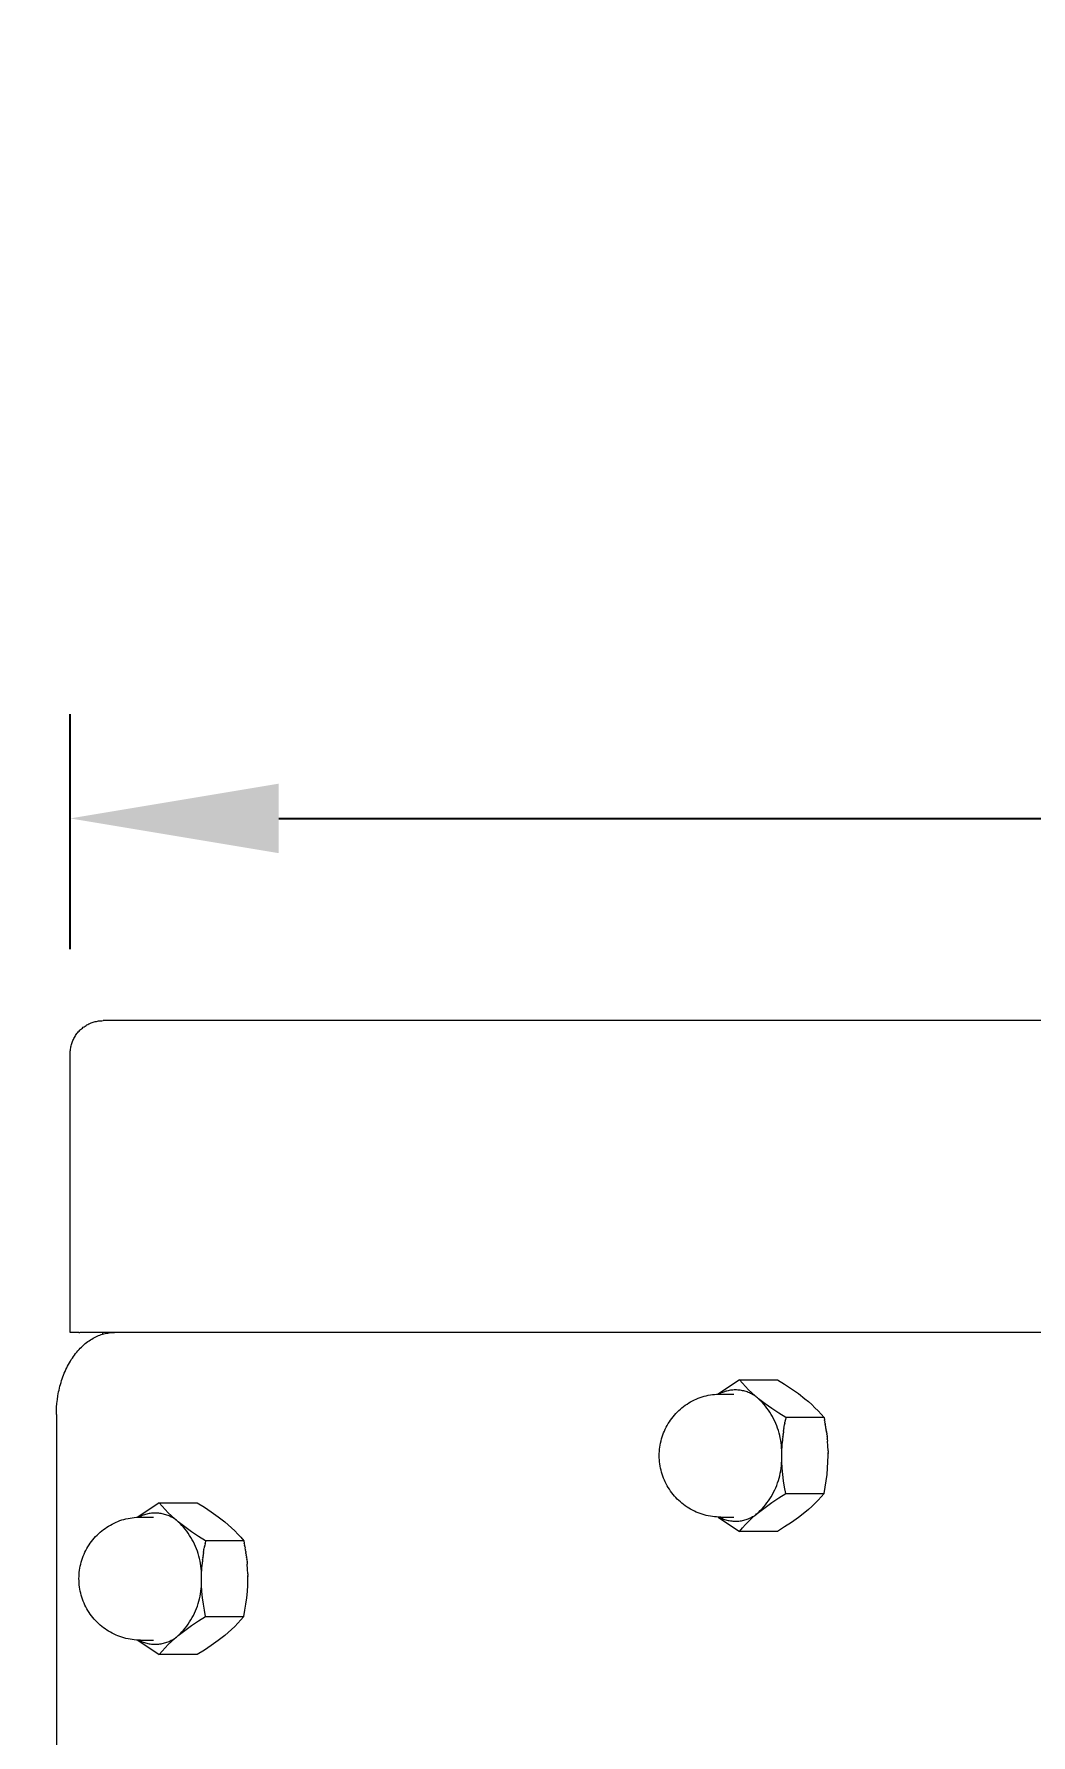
# Model space of a CAD drawing. Header units: inches. Extents: x -14 to 184, y -4 to 134.
# Drawn here: x -4.31 to 0.47, y 125.64 to 133.81 of the extents above; entities that cross this region are included whole.
import ezdxf

# ---------------------------------------------------------------- set-up
doc = ezdxf.new("R2010")
doc.units = ezdxf.units.IN
doc.layers.add('ZANO_R', color=7, linetype='Continuous', lineweight=0)
doc.layers.add('ZANO_W', color=1, linetype='Continuous', lineweight=0)
doc.styles.get("Standard").update_dxf_attribs({"font": 'arial.ttf'})
doc.dimstyles.new('amerykanie', dxfattribs={"dimtxt": 50, "dimasz": 50, "dimexe": 0.5, "dimexo": 0.5, "dimgap": 1, "dimtad": 1, "dimdec": 0, "dimzin": 0, "dimlunit": 5, "dimtxsty": 'Standard', "dimcen": 0.09, "dimclrd": 1, "dimclre": 1, "dimclrt": 1, "dimazin": 0, "dimtfac": 1, "dimtdec": 0, "dimtmove": 0, "dimatfit": 3, "dimfxl": 1, "dimtzin": 0, "dimarcsym": 1})

# ---------------------------------------------------------------- blocks, each defined once
blk = doc.blocks.new('*D380')
at = {"layer": 'ZANO_W', "color": 1, "lineweight": -2}
for p, q in [((-4.4798, 129.0714), (-10.6311, 129.0714)), ((-10.1311, 128.0714), (-10.1311, 112.3549)), ((-5.8212, 111.3549), (-10.6311, 111.3549))]:
    blk.add_line(p, q, dxfattribs=at)
at = {"layer": 'ZANO_W', "color": 1}
for points in [[(-9.9644, 128.0714), (-10.2977, 128.0714), (-10.1311, 129.0714)], [(-10.2977, 112.3549), (-9.9644, 112.3549), (-10.1311, 111.3549)]]:
    blk.add_solid(points, dxfattribs=at)
at = {"layer": 'ZANO_W', "color": 1, "insert": (-11.4713, 120.2131), "char_height": 1.625, "attachment_point": 5, "rotation": 90}
blk.add_mtext('17 11/16', dxfattribs=at)
blk = doc.blocks.new('*D381')
at = {"layer": 'ZANO_W', "color": 1, "lineweight": -2}
for p, q in [((-4.1373, 129.4139), (-4.1373, 130.5417)), ((72.4524, 129.4354), (72.4524, 130.5417)), ((-3.1373, 130.0417), (71.4524, 130.0417))]:
    blk.add_line(p, q, dxfattribs=at)
at = {"layer": 'ZANO_W', "color": 1}
for points in [[(-3.1373, 130.2084), (-3.1373, 129.8751), (-4.1373, 130.0417)], [(71.4524, 129.8751), (71.4524, 130.2084), (72.4524, 130.0417)]]:
    blk.add_solid(points, dxfattribs=at)
at = {"layer": 'ZANO_W', "color": 1, "insert": (34.1576, 131.3819), "char_height": 1.625, "attachment_point": 5}
blk.add_mtext('76 9/16', dxfattribs=at)

msp = doc.modelspace()

# ---------------------------------------------------------------- linework, layer by layer
at = {"layer": 'ZANO_R'}
for p, q in [((-4.09494, 129.02142), (-4.0912, 129.02528)), ((-4.0912, 129.02528), (-4.08733, 129.02902)), ((-4.08733, 129.02902), (-4.08334, 129.03262)), ((-4.08334, 129.03262), (-4.07923, 129.03609)), ((-4.07923, 129.03609), (-4.075, 129.03941)), ((-4.075, 129.03941), (-4.07066, 129.04258)), ((-4.07066, 129.04258), (-4.06621, 129.04561)), ((-4.06621, 129.04561), (-4.06167, 129.04848)), ((-4.06167, 129.04848), (-4.05703, 129.0512)), ((-4.05703, 129.0512), (-4.05229, 129.05375)), ((-4.05229, 129.05375), (-4.04748, 129.05614)), ((-4.04748, 129.05614), (-4.04258, 129.05837)), ((-4.04258, 129.05837), (-4.03762, 129.06043)), ((-4.03762, 129.06043), (-4.03258, 129.06232)), ((-4.03258, 129.06232), (-4.02748, 129.06403)), ((-4.02748, 129.06403), (-4.02233, 129.06557)), ((-4.02233, 129.06557), (-4.01713, 129.06693)), ((-4.01713, 129.06693), (-4.01188, 129.06811)), ((-4.01188, 129.06811), (-4.0066, 129.06912)), ((-4.0066, 129.06912), (-4.00129, 129.06994)), ((-4.00129, 129.06994), (-3.99595, 129.07058)), ((-3.99595, 129.07058), (-3.99059, 129.07104)), ((-3.99059, 129.07104), (-3.98522, 129.07132)), ((-3.98522, 129.07132), (-3.97984, 129.07141)), ((8.39028, 129.07141), (-3.97984, 129.07141)), ((-4.13503, 128.94069), (-4.13403, 128.94597)), ((-4.13403, 128.94597), (-4.13285, 128.95121)), ((-4.13285, 128.95121), (-4.13148, 128.95642)), ((-4.13148, 128.95642), (-4.12994, 128.96157)), ((-4.12994, 128.96157), (-4.12823, 128.96666)), ((-4.12823, 128.96666), (-4.12634, 128.9717)), ((-4.12634, 128.9717), (-4.12429, 128.97667)), ((-4.12429, 128.97667), (-4.12206, 128.98156)), ((-4.12206, 128.98156), (-4.11967, 128.98638)), ((-4.11967, 128.98638), (-4.11711, 128.99111)), ((-4.11711, 128.99111), (-4.1144, 128.99575)), ((-4.1144, 128.99575), (-4.11153, 129.0003)), ((-4.11153, 129.0003), (-4.1085, 129.00474)), ((-4.1085, 129.00474), (-4.10532, 129.00908)), ((-4.10532, 129.00908), (-4.102, 129.01331)), ((-4.102, 129.01331), (-4.09854, 129.01742)), ((-4.09854, 129.01742), (-4.09494, 129.02142)), ((-4.13732, 128.91393), (-4.13723, 128.9193)), ((-4.13732, 127.57534), (-4.13732, 128.91393)), ((-4.13723, 128.9193), (-4.13696, 128.92467)), ((-4.13696, 128.92467), (-4.1365, 128.93003)), ((-4.1365, 128.93003), (-4.13586, 128.93537)), ((-4.13586, 128.93537), (-4.13503, 128.94069)), ((-4.09548, 127.57534), (-4.13731, 127.57534)), ((-4.09548, 127.57534), (-4.09071, 127.57534)), ((-3.92527, 127.57534), (-4.09071, 127.57534)), ((-4.01484, 127.55441), (-4.00836, 127.5574)), ((-4.00836, 127.5574), (-4.00187, 127.56015)), ((-4.00187, 127.56015), (-3.99538, 127.56266)), ((-3.99538, 127.56266), (-3.98888, 127.56493)), ((-3.98888, 127.56493), (-3.9824, 127.56697)), ((-3.9824, 127.56697), (-3.97593, 127.56877)), ((-3.98095, 127.56739), (-3.98095, 127.57534)), ((-3.97593, 127.56877), (-3.96947, 127.57035)), ((-3.96947, 127.57035), (-3.96305, 127.5717)), ((-3.96305, 127.5717), (-3.95665, 127.57284)), ((-3.95665, 127.57284), (-3.95028, 127.57375)), ((-3.95028, 127.57375), (-3.94396, 127.57446)), ((-3.94396, 127.57446), (-3.93768, 127.57495)), ((-3.93768, 127.57495), (-3.93145, 127.57525)), ((-3.93145, 127.57525), (-3.92527, 127.57534)), ((8.04544, 127.57534), (-3.92527, 127.57534)), ((-4.11696, 127.46715), (-4.11167, 127.47406)), ((-4.11167, 127.47406), (-4.10626, 127.48078)), ((-4.10626, 127.48078), (-4.10074, 127.4873)), ((-4.10074, 127.4873), (-4.0951, 127.49359)), ((-4.0951, 127.49359), (-4.08937, 127.49968)), ((-4.08937, 127.49968), (-4.08353, 127.50554)), ((-4.08353, 127.50554), (-4.07761, 127.51117)), ((-4.07761, 127.51117), (-4.0716, 127.51657)), ((-4.0716, 127.51657), (-4.06551, 127.52174)), ((-4.06551, 127.52174), (-4.05935, 127.52667)), ((-4.05935, 127.52667), (-4.05313, 127.53136)), ((-4.05313, 127.53136), (-4.04685, 127.53581)), ((-4.04685, 127.53581), (-4.04052, 127.54002)), ((-4.04052, 127.54002), (-4.03415, 127.54398)), ((-4.03415, 127.54398), (-4.02774, 127.5477)), ((-4.02774, 127.5477), (-4.0213, 127.55118)), ((-4.0213, 127.55118), (-4.01484, 127.55441)), ((-4.1621, 127.38858), (-4.15828, 127.39708)), ((-4.15828, 127.39708), (-4.1543, 127.40546)), ((-4.1543, 127.40546), (-4.15015, 127.41371)), ((-4.15015, 127.41371), (-4.14585, 127.42183)), ((-4.14585, 127.42183), (-4.1414, 127.42979)), ((-4.1414, 127.42979), (-4.13679, 127.43761)), ((-4.13679, 127.43761), (-4.13204, 127.44526)), ((-4.13204, 127.44526), (-4.12715, 127.45273)), ((-4.12715, 127.45273), (-4.12212, 127.46003)), ((-4.12212, 127.46003), (-4.11696, 127.46715)), ((-4.18885, 127.30832), (-4.18657, 127.31746)), ((-4.18657, 127.31746), (-4.18411, 127.32656)), ((-4.18411, 127.32656), (-4.18148, 127.33563)), ((-4.18148, 127.33563), (-4.17868, 127.34464)), ((-4.17868, 127.34464), (-4.1757, 127.35359)), ((-4.1757, 127.35359), (-4.17256, 127.36247)), ((-4.17256, 127.36247), (-4.16924, 127.37127)), ((-4.16924, 127.37127), (-4.16575, 127.37997)), ((-4.16575, 127.37997), (-4.1621, 127.38858)), ((-0.92662, 127.34848), (-1.02938, 127.27977)), ((-0.91271, 127.33205), (-0.92662, 127.34848)), ((-0.92662, 127.34848), (-0.74369, 127.34848)), ((-0.89824, 127.3161), (-0.91271, 127.33205)), ((-0.88323, 127.30066), (-0.89824, 127.3161)), ((-0.74369, 127.34848), (-0.70976, 127.32741)), ((-0.70976, 127.32741), (-0.67655, 127.30522)), ((-4.20253, 127.21702), (-4.20108, 127.23507)), ((-4.20108, 127.23507), (-4.19901, 127.25328)), ((-4.19901, 127.25328), (-4.19629, 127.27161)), ((-4.19629, 127.27161), (-4.19469, 127.28079)), ((-4.19469, 127.28079), (-4.19291, 127.28997)), ((-4.19291, 127.28997), (-4.19097, 127.29915)), ((-4.19097, 127.29915), (-4.18885, 127.30832)), ((-1.18639, 127.22602), (-1.17805, 127.2317)), ((-1.17805, 127.2317), (-1.16953, 127.23708)), ((-1.16953, 127.23708), (-1.16083, 127.24217)), ((-1.16083, 127.24217), (-1.15195, 127.24696)), ((-1.15195, 127.24696), (-1.14292, 127.25145)), ((-1.14292, 127.25145), (-1.13375, 127.25562)), ((-1.13375, 127.25562), (-1.12443, 127.25948)), ((-1.12443, 127.25948), (-1.11499, 127.26302)), ((-1.11499, 127.26302), (-1.10543, 127.26623)), ((-1.10543, 127.26623), (-1.09577, 127.26912)), ((-1.09577, 127.26912), (-1.08602, 127.27167)), ((-1.08602, 127.27167), (-1.07618, 127.27389)), ((-1.07618, 127.27389), (-1.06628, 127.27578)), ((-1.06628, 127.27578), (-1.05632, 127.27732)), ((-1.05632, 127.27732), (-1.04631, 127.27852)), ((-1.04631, 127.27852), (-1.03626, 127.27938)), ((-1.03626, 127.27938), (-1.02619, 127.2799)), ((-1.02619, 127.2799), (-1.01611, 127.28007)), ((-1.01907, 127.2826), (-1.02422, 127.27996)), ((-1.01383, 127.28506), (-1.01907, 127.2826)), ((-1.01611, 127.28007), (-0.95347, 127.28007)), ((-1.0085, 127.28733), (-1.01383, 127.28506)), ((-1.0031, 127.28942), (-1.0085, 127.28733)), ((-0.99763, 127.29132), (-1.0031, 127.28942)), ((-0.9921, 127.29303), (-0.99763, 127.29132)), ((-0.98651, 127.29454), (-0.9921, 127.29303)), ((-0.98087, 127.29586), (-0.98651, 127.29454)), ((-0.97519, 127.29698), (-0.98087, 127.29586)), ((-0.96948, 127.29791), (-0.97519, 127.29698)), ((-0.96373, 127.29863), (-0.96948, 127.29791)), ((-0.95796, 127.29916), (-0.96373, 127.29863)), ((-0.95218, 127.29948), (-0.95796, 127.29916)), ((-0.94639, 127.2996), (-0.95218, 127.29948)), ((-0.9406, 127.29952), (-0.94639, 127.2996)), ((-0.93482, 127.29924), (-0.9406, 127.29952)), ((-0.92905, 127.29876), (-0.93482, 127.29924)), ((-0.9233, 127.29808), (-0.92905, 127.29876)), ((-0.91758, 127.2972), (-0.9233, 127.29808)), ((-0.91189, 127.29612), (-0.91758, 127.2972)), ((-0.90624, 127.29485), (-0.91189, 127.29612)), ((-0.90064, 127.29337), (-0.90624, 127.29485)), ((-0.8951, 127.29171), (-0.90064, 127.29337)), ((-0.88961, 127.28985), (-0.8951, 127.29171)), ((-0.88419, 127.2878), (-0.88961, 127.28985)), ((-0.87885, 127.28557), (-0.88419, 127.2878)), ((-0.8677, 127.28575), (-0.88323, 127.30066)), ((-0.87359, 127.28315), (-0.87885, 127.28557)), ((-0.86842, 127.28055), (-0.87359, 127.28315)), ((-0.86334, 127.27777), (-0.86842, 127.28055)), ((-0.85167, 127.27137), (-0.8677, 127.28575)), ((-0.85836, 127.27482), (-0.86334, 127.27777)), ((-0.85348, 127.27169), (-0.85836, 127.27482)), ((-0.84872, 127.2684), (-0.85348, 127.27169)), ((-0.83516, 127.25756), (-0.85167, 127.27137)), ((-0.84407, 127.26494), (-0.84872, 127.2684)), ((-0.83955, 127.26133), (-0.84407, 127.26494)), ((-0.83516, 127.25756), (-0.83955, 127.26133)), ((-0.82645, 127.24908), (-0.83516, 127.25756)), ((-0.80351, 127.23319), (-0.83516, 127.25756)), ((-0.81804, 127.24031), (-0.82645, 127.24908)), ((-0.80993, 127.23125), (-0.81804, 127.24031)), ((-0.80214, 127.22193), (-0.80993, 127.23125)), ((-0.77106, 127.2099), (-0.80351, 127.23319)), ((-0.67655, 127.30522), (-0.6441, 127.28192)), ((-0.6441, 127.28192), (-0.61245, 127.25756)), ((-0.61245, 127.25756), (-0.59593, 127.24374)), ((-0.59593, 127.24374), (-0.5799, 127.22937)), ((-0.5799, 127.22937), (-0.56437, 127.21445)), ((-4.20366, 127.18164), (-4.20338, 127.1992)), ((-4.20366, 127.18164), (-4.20366, 111.66983)), ((-4.20338, 127.1992), (-4.20253, 127.21702)), ((-1.26301, 127.14674), (-1.25734, 127.15507)), ((-1.25734, 127.15507), (-1.25139, 127.16321)), ((-1.25139, 127.16321), (-1.24516, 127.17114)), ((-1.24516, 127.17114), (-1.23866, 127.17885)), ((-1.23866, 127.17885), (-1.23191, 127.18633)), ((-1.23191, 127.18633), (-1.2249, 127.19359)), ((-1.2249, 127.19359), (-1.21765, 127.20059)), ((-1.21765, 127.20059), (-1.21017, 127.20735)), ((-1.21017, 127.20735), (-1.20245, 127.21384)), ((-1.20245, 127.21384), (-1.19453, 127.22007)), ((-1.19453, 127.22007), (-1.18639, 127.22602)), ((-0.79468, 127.21234), (-0.80214, 127.22193)), ((-0.78754, 127.2025), (-0.79468, 127.21234)), ((-0.78075, 127.19243), (-0.78754, 127.2025)), ((-0.77431, 127.18212), (-0.78075, 127.19243)), ((-0.76822, 127.17161), (-0.77431, 127.18212)), ((-0.73785, 127.1877), (-0.77106, 127.2099)), ((-0.7625, 127.16089), (-0.76822, 127.17161)), ((-0.75714, 127.14998), (-0.7625, 127.16089)), ((-0.75217, 127.13889), (-0.75714, 127.14998)), ((-0.70391, 127.16664), (-0.73785, 127.1877)), ((-0.70661, 127.15303), (-0.70821, 127.14451)), ((-0.70661, 127.15303), (-0.70611, 127.15559)), ((-0.70391, 127.16664), (-0.70611, 127.15559)), ((-0.52098, 127.16664), (-0.70391, 127.16664)), ((-0.56437, 127.21445), (-0.54937, 127.19901)), ((-0.54937, 127.19901), (-0.5349, 127.18307)), ((-0.5349, 127.18307), (-0.52098, 127.16664)), ((-0.52098, 127.16664), (-0.51878, 127.15559)), ((-0.51828, 127.15303), (-0.51878, 127.15559)), ((-0.51828, 127.15303), (-0.51668, 127.14451)), ((-1.30043, 127.06446), (-1.29755, 127.07412)), ((-1.29755, 127.07412), (-1.29434, 127.08368)), ((-1.29434, 127.08368), (-1.2908, 127.09312)), ((-1.2908, 127.09312), (-1.28694, 127.10243)), ((-1.28694, 127.10243), (-1.28276, 127.11161)), ((-1.28276, 127.11161), (-1.27828, 127.12064)), ((-1.27828, 127.12064), (-1.27349, 127.12951)), ((-1.27349, 127.12951), (-1.2684, 127.13821)), ((-1.2684, 127.13821), (-1.26301, 127.14674)), ((-0.74757, 127.12764), (-0.75217, 127.13889)), ((-0.74337, 127.11624), (-0.74757, 127.12764)), ((-0.73956, 127.1047), (-0.74337, 127.11624)), ((-0.73614, 127.09303), (-0.73956, 127.1047)), ((-0.73313, 127.08126), (-0.73614, 127.09303)), ((-0.73052, 127.06939), (-0.73313, 127.08126)), ((-0.72832, 127.05744), (-0.73052, 127.06939)), ((-0.71856, 127.07559), (-0.71963, 127.06567)), ((-0.71857, 127.07559), (-0.7184, 127.07709)), ((-0.71727, 127.08645), (-0.71839, 127.07709)), ((-0.71727, 127.08645), (-0.71702, 127.08844)), ((-0.71596, 127.09646), (-0.71702, 127.08844)), ((-0.71596, 127.09646), (-0.7155, 127.09975)), ((-0.71464, 127.1058), (-0.7155, 127.09975)), ((-0.71464, 127.1058), (-0.71386, 127.11101)), ((-0.71331, 127.11459), (-0.71386, 127.11101)), ((-0.71331, 127.11459), (-0.7121, 127.12222)), ((-0.71198, 127.12293), (-0.7121, 127.12222)), ((-0.71198, 127.12293), (-0.71021, 127.13338)), ((-0.7093, 127.13854), (-0.71021, 127.13338)), ((-0.7093, 127.13854), (-0.70821, 127.14451)), ((-0.51559, 127.13854), (-0.51668, 127.14451)), ((-0.51559, 127.13854), (-0.51468, 127.13338)), ((-0.51291, 127.12293), (-0.51468, 127.13338)), ((-0.51291, 127.12293), (-0.5128, 127.12222)), ((-0.51158, 127.11459), (-0.5128, 127.12222)), ((-0.51158, 127.11459), (-0.51103, 127.11101)), ((-0.51025, 127.1058), (-0.51103, 127.11101)), ((-0.51025, 127.1058), (-0.50939, 127.09975)), ((-0.50893, 127.09646), (-0.50939, 127.09975)), ((-0.50893, 127.09646), (-0.50787, 127.08844)), ((-0.50762, 127.08645), (-0.50787, 127.08844)), ((-0.50762, 127.08645), (-0.5065, 127.07709)), ((-0.50633, 127.07559), (-0.5065, 127.07709)), ((-0.50632, 127.07559), (-0.50526, 127.06567)), ((-1.31138, 126.98479), (-1.31121, 126.99487)), ((-1.31121, 126.97471), (-1.31138, 126.98479)), ((-1.31121, 126.99487), (-1.3107, 127.00494)), ((-1.3107, 127.00494), (-1.30984, 127.01499)), ((-1.30984, 127.01499), (-1.30863, 127.025)), ((-1.30863, 127.025), (-1.30709, 127.03496)), ((-1.30709, 127.03496), (-1.30521, 127.04487)), ((-1.30521, 127.04487), (-1.30299, 127.0547)), ((-1.30299, 127.0547), (-1.30043, 127.06446)), ((-0.72653, 127.04542), (-0.72832, 127.05744)), ((-0.72516, 127.03335), (-0.72653, 127.04542)), ((-0.72419, 127.02123), (-0.72516, 127.03335)), ((-0.72365, 127.00909), (-0.72419, 127.02123)), ((-0.7238, 126.98479), (-0.72344, 127.00795)), ((-0.7238, 126.98479), (-0.72352, 126.99694)), ((-0.72352, 126.97264), (-0.7238, 126.98479)), ((-0.72307, 126.95426), (-0.7238, 126.98479)), ((-0.72352, 126.99694), (-0.72365, 127.00909)), ((-0.72344, 127.00795), (-0.72241, 127.03109)), ((-0.72241, 127.03109), (-0.72071, 127.05418)), ((-0.71984, 127.06355), (-0.72071, 127.05418)), ((-0.71984, 127.06355), (-0.71963, 127.06567)), ((-0.50505, 127.06355), (-0.50526, 127.06567)), ((-0.50505, 127.06355), (-0.50417, 127.05418)), ((-0.50249, 127.03107), (-0.50418, 127.05418)), ((-0.50144, 127.00792), (-0.50249, 127.03107)), ((-0.50182, 126.95426), (-0.50109, 126.98479)), ((-0.50143, 127.00792), (-0.50124, 126.99984)), ((-0.50118, 126.99635), (-0.50124, 126.99984)), ((-0.50118, 126.99635), (-0.50115, 126.99468)), ((-0.50109, 126.98479), (-0.50116, 126.99468)), ((-1.3107, 126.96464), (-1.31121, 126.97471)), ((-1.30984, 126.9546), (-1.3107, 126.96464)), ((-1.30863, 126.94459), (-1.30984, 126.9546)), ((-1.30709, 126.93462), (-1.30863, 126.94459)), ((-1.30521, 126.92472), (-1.30709, 126.93462)), ((-1.30299, 126.91488), (-1.30521, 126.92472)), ((-1.30043, 126.90513), (-1.30299, 126.91488)), ((-1.29755, 126.89547), (-1.30043, 126.90513)), ((-0.73052, 126.90019), (-0.72832, 126.91215)), ((-0.72832, 126.91215), (-0.72653, 126.92417)), ((-0.72653, 126.92417), (-0.72516, 126.93624)), ((-0.72516, 126.93624), (-0.72419, 126.94835)), ((-0.72419, 126.94835), (-0.72365, 126.96049)), ((-0.72365, 126.96049), (-0.72352, 126.97264)), ((-0.7213, 126.92378), (-0.72307, 126.95426)), ((-0.71849, 126.89337), (-0.7213, 126.92378)), ((-0.5064, 126.89337), (-0.50359, 126.92378)), ((-0.50359, 126.92378), (-0.50182, 126.95426)), ((-1.29434, 126.88591), (-1.29755, 126.89547)), ((-1.2908, 126.87647), (-1.29434, 126.88591)), ((-1.28694, 126.86716), (-1.2908, 126.87647)), ((-1.28276, 126.85798), (-1.28694, 126.86716)), ((-1.27828, 126.84895), (-1.28276, 126.85798)), ((-1.27349, 126.84008), (-1.27828, 126.84895)), ((-1.2684, 126.83137), (-1.27349, 126.84008)), ((-1.26301, 126.82285), (-1.2684, 126.83137)), ((-1.25734, 126.81451), (-1.26301, 126.82285)), ((-0.75714, 126.81961), (-0.75217, 126.8307)), ((-0.75217, 126.8307), (-0.74757, 126.84195)), ((-0.74757, 126.84195), (-0.74337, 126.85335)), ((-0.74337, 126.85335), (-0.73956, 126.86489)), ((-0.73956, 126.86489), (-0.73614, 126.87655)), ((-0.73614, 126.87655), (-0.73313, 126.88833)), ((-0.73313, 126.88833), (-0.73052, 126.90019)), ((-0.71466, 126.86307), (-0.71849, 126.89337)), ((-0.70979, 126.83292), (-0.71466, 126.86307)), ((-0.70391, 126.80295), (-0.70979, 126.83292)), ((-0.52098, 126.80295), (-0.5151, 126.83292)), ((-0.5151, 126.83292), (-0.51023, 126.86307)), ((-0.51023, 126.86307), (-0.5064, 126.89337)), ((-3.71051, 126.75793), (-3.81327, 126.68922)), ((-3.69659, 126.7415), (-3.71051, 126.75793)), ((-3.71051, 126.75793), (-3.52758, 126.75793)), ((-3.68212, 126.72555), (-3.69659, 126.7415)), ((-3.52758, 126.75793), (-3.49364, 126.73686)), ((-1.25139, 126.80638), (-1.25734, 126.81451)), ((-1.24516, 126.79845), (-1.25139, 126.80638)), ((-1.23866, 126.79074), (-1.24516, 126.79845)), ((-1.23191, 126.78325), (-1.23866, 126.79074)), ((-1.2249, 126.776), (-1.23191, 126.78325)), ((-1.21765, 126.769), (-1.2249, 126.776)), ((-1.21017, 126.76224), (-1.21765, 126.769)), ((-1.20245, 126.75574), (-1.21017, 126.76224)), ((-1.19453, 126.74952), (-1.20245, 126.75574)), ((-1.18639, 126.74356), (-1.19453, 126.74952)), ((-1.17805, 126.73789), (-1.18639, 126.74356)), ((-0.80993, 126.73833), (-0.80214, 126.74766)), ((-0.80351, 126.7364), (-0.77106, 126.75969)), ((-0.80214, 126.74766), (-0.79468, 126.75725)), ((-0.79468, 126.75725), (-0.78754, 126.76708)), ((-0.78754, 126.76708), (-0.78075, 126.77716)), ((-0.78075, 126.77716), (-0.77431, 126.78746)), ((-0.77431, 126.78746), (-0.76822, 126.79798)), ((-0.77106, 126.75969), (-0.73784, 126.78188)), ((-0.76822, 126.79798), (-0.7625, 126.8087)), ((-0.7625, 126.8087), (-0.75714, 126.81961)), ((-0.73784, 126.78188), (-0.70391, 126.80295)), ((-0.70391, 126.80295), (-0.52098, 126.80295)), ((-0.5799, 126.74022), (-0.59593, 126.72585)), ((-0.56437, 126.75514), (-0.5799, 126.74022)), ((-0.54937, 126.77057), (-0.56437, 126.75514)), ((-0.5349, 126.78652), (-0.54937, 126.77057)), ((-0.52098, 126.80295), (-0.5349, 126.78652)), ((-3.93584, 126.65641), (-3.92681, 126.6609)), ((-3.92681, 126.6609), (-3.91763, 126.66507)), ((-3.91763, 126.66507), (-3.90832, 126.66893)), ((-3.90832, 126.66893), (-3.89888, 126.67247)), ((-3.89888, 126.67247), (-3.88932, 126.67568)), ((-3.88932, 126.67568), (-3.87966, 126.67857)), ((-3.87966, 126.67857), (-3.86991, 126.68112)), ((-3.86991, 126.68112), (-3.86007, 126.68334)), ((-3.86007, 126.68334), (-3.85016, 126.68522)), ((-3.85016, 126.68522), (-3.8402, 126.68677)), ((-3.8402, 126.68677), (-3.83019, 126.68797)), ((-3.83019, 126.68797), (-3.82014, 126.68883)), ((-3.82014, 126.68883), (-3.81008, 126.68935)), ((-3.81008, 126.68935), (-3.79999, 126.68952)), ((-3.80296, 126.69205), (-3.80811, 126.68941)), ((-3.79771, 126.6945), (-3.80296, 126.69205)), ((-3.79999, 126.68952), (-3.73736, 126.68952)), ((-3.79239, 126.69678), (-3.79771, 126.6945)), ((-3.78699, 126.69887), (-3.79239, 126.69678)), ((-3.78152, 126.70077), (-3.78699, 126.69887)), ((-3.77599, 126.70247), (-3.78152, 126.70077)), ((-3.7704, 126.70399), (-3.77599, 126.70247)), ((-3.76476, 126.70531), (-3.7704, 126.70399)), ((-3.75908, 126.70643), (-3.76476, 126.70531)), ((-3.75336, 126.70736), (-3.75908, 126.70643)), ((-3.74762, 126.70808), (-3.75336, 126.70736)), ((-3.74185, 126.7086), (-3.74762, 126.70808)), ((-3.73607, 126.70893), (-3.74185, 126.7086)), ((-3.73028, 126.70905), (-3.73607, 126.70893)), ((-3.72449, 126.70897), (-3.73028, 126.70905)), ((-3.71871, 126.70869), (-3.72449, 126.70897)), ((-3.71294, 126.70821), (-3.71871, 126.70869)), ((-3.70719, 126.70753), (-3.71294, 126.70821)), ((-3.70146, 126.70665), (-3.70719, 126.70753)), ((-3.69577, 126.70557), (-3.70146, 126.70665)), ((-3.69013, 126.70429), (-3.69577, 126.70557)), ((-3.68453, 126.70282), (-3.69013, 126.70429)), ((-3.67898, 126.70116), (-3.68453, 126.70282)), ((-3.66711, 126.71011), (-3.68212, 126.72555)), ((-3.6735, 126.6993), (-3.67898, 126.70116)), ((-3.66808, 126.69725), (-3.6735, 126.6993)), ((-3.66274, 126.69502), (-3.66808, 126.69725)), ((-3.65159, 126.6952), (-3.66711, 126.71011)), ((-3.65748, 126.6926), (-3.66274, 126.69502)), ((-3.6523, 126.69), (-3.65748, 126.6926)), ((-3.64722, 126.68722), (-3.6523, 126.69)), ((-3.63556, 126.68082), (-3.65159, 126.6952)), ((-3.64224, 126.68427), (-3.64722, 126.68722)), ((-3.63737, 126.68114), (-3.64224, 126.68427)), ((-3.63261, 126.67785), (-3.63737, 126.68114)), ((-3.61904, 126.66701), (-3.63556, 126.68082)), ((-3.62796, 126.67439), (-3.63261, 126.67785)), ((-3.62344, 126.67078), (-3.62796, 126.67439)), ((-3.61904, 126.66701), (-3.62344, 126.67078)), ((-3.61034, 126.65853), (-3.61904, 126.66701)), ((-3.58739, 126.64264), (-3.61904, 126.66701)), ((-3.60192, 126.64976), (-3.61034, 126.65853)), ((-3.49364, 126.73686), (-3.46043, 126.71467)), ((-3.46043, 126.71467), (-3.42798, 126.69137)), ((-3.42798, 126.69137), (-3.39633, 126.66701)), ((-3.39633, 126.66701), (-3.37982, 126.65319)), ((-1.16953, 126.7325), (-1.17805, 126.73789)), ((-1.16083, 126.72741), (-1.16953, 126.7325)), ((-1.15195, 126.72262), (-1.16083, 126.72741)), ((-1.14292, 126.71814), (-1.15195, 126.72262)), ((-1.13375, 126.71396), (-1.14292, 126.71814)), ((-1.12443, 126.71011), (-1.13375, 126.71396)), ((-1.11499, 126.70657), (-1.12443, 126.71011)), ((-1.10543, 126.70335), (-1.11499, 126.70657)), ((-1.09577, 126.70047), (-1.10543, 126.70335)), ((-1.08602, 126.69791), (-1.09577, 126.70047)), ((-1.07618, 126.69569), (-1.08602, 126.69791)), ((-1.06628, 126.69381), (-1.07618, 126.69569)), ((-1.05632, 126.69227), (-1.06628, 126.69381)), ((-1.04631, 126.69107), (-1.05632, 126.69227)), ((-1.03626, 126.69021), (-1.04631, 126.69107)), ((-1.02619, 126.68969), (-1.03626, 126.69021)), ((-1.02939, 126.68982), (-0.92662, 126.62111)), ((-1.01611, 126.68952), (-1.02619, 126.68969)), ((-1.02422, 126.68963), (-1.01907, 126.68699)), ((-1.01907, 126.68699), (-1.01383, 126.68453)), ((-1.01611, 126.68952), (-0.95347, 126.68952)), ((-1.01383, 126.68453), (-1.0085, 126.68226)), ((-1.0085, 126.68226), (-1.0031, 126.68017)), ((-1.0031, 126.68017), (-0.99763, 126.67827)), ((-0.99763, 126.67827), (-0.9921, 126.67656)), ((-0.9921, 126.67656), (-0.98651, 126.67505)), ((-0.98651, 126.67505), (-0.98087, 126.67373)), ((-0.98087, 126.67373), (-0.97519, 126.67261)), ((-0.97519, 126.67261), (-0.96948, 126.67168)), ((-0.96948, 126.67168), (-0.96373, 126.67096)), ((-0.96373, 126.67096), (-0.95796, 126.67043)), ((-0.95796, 126.67043), (-0.95218, 126.67011)), ((-0.95218, 126.67011), (-0.94639, 126.66998)), ((-0.94639, 126.66998), (-0.9406, 126.67006)), ((-0.9406, 126.67006), (-0.93482, 126.67034)), ((-0.93482, 126.67034), (-0.92905, 126.67082)), ((-0.92905, 126.67082), (-0.9233, 126.67151)), ((-0.9233, 126.67151), (-0.91758, 126.67239)), ((-0.91758, 126.67239), (-0.91189, 126.67347)), ((-0.91189, 126.67347), (-0.90624, 126.67474)), ((-0.90624, 126.67474), (-0.90064, 126.67621)), ((-0.90064, 126.67621), (-0.8951, 126.67788)), ((-0.89824, 126.65348), (-0.88323, 126.66892)), ((-0.8951, 126.67788), (-0.88961, 126.67974)), ((-0.88961, 126.67974), (-0.88419, 126.68178)), ((-0.88419, 126.68178), (-0.87885, 126.68402)), ((-0.88323, 126.66892), (-0.8677, 126.68384)), ((-0.87885, 126.68402), (-0.87359, 126.68644)), ((-0.87359, 126.68644), (-0.86842, 126.68904)), ((-0.86842, 126.68904), (-0.86334, 126.69182)), ((-0.8677, 126.68384), (-0.85167, 126.69821)), ((-0.86334, 126.69182), (-0.85836, 126.69477)), ((-0.85836, 126.69477), (-0.85348, 126.69789)), ((-0.85348, 126.69789), (-0.84872, 126.70119)), ((-0.85167, 126.69821), (-0.83516, 126.71203)), ((-0.84872, 126.70119), (-0.84407, 126.70464)), ((-0.84407, 126.70464), (-0.83955, 126.70826)), ((-0.83955, 126.70826), (-0.83516, 126.71203)), ((-0.83516, 126.71203), (-0.80351, 126.7364)), ((-0.83516, 126.71203), (-0.82645, 126.72051)), ((-0.82645, 126.72051), (-0.81804, 126.72928)), ((-0.81804, 126.72928), (-0.80993, 126.73833)), ((-0.67655, 126.66437), (-0.70976, 126.64218)), ((-0.6441, 126.68766), (-0.67655, 126.66437)), ((-0.61245, 126.71203), (-0.6441, 126.68766)), ((-0.59593, 126.72585), (-0.61245, 126.71203)), ((-4.03527, 126.57266), (-4.02904, 126.58059)), ((-4.02904, 126.58059), (-4.02255, 126.5883)), ((-4.02255, 126.5883), (-4.01579, 126.59578)), ((-4.01579, 126.59578), (-4.00879, 126.60303)), ((-4.00879, 126.60303), (-4.00154, 126.61004)), ((-4.00154, 126.61004), (-3.99405, 126.6168)), ((-3.99405, 126.6168), (-3.98634, 126.62329)), ((-3.98634, 126.62329), (-3.97841, 126.62952)), ((-3.97841, 126.62952), (-3.97027, 126.63547)), ((-3.97027, 126.63547), (-3.96194, 126.64115)), ((-3.96194, 126.64115), (-3.95342, 126.64653)), ((-3.95342, 126.64653), (-3.94471, 126.65162)), ((-3.94471, 126.65162), (-3.93584, 126.65641)), ((-3.59382, 126.6407), (-3.60192, 126.64976)), ((-3.58603, 126.63138), (-3.59382, 126.6407)), ((-3.55494, 126.61935), (-3.58739, 126.64264)), ((-3.57856, 126.62179), (-3.58603, 126.63138)), ((-3.57143, 126.61195), (-3.57856, 126.62179)), ((-3.56464, 126.60187), (-3.57143, 126.61195)), ((-3.55819, 126.59157), (-3.56464, 126.60187)), ((-3.5521, 126.58105), (-3.55819, 126.59157)), ((-3.52173, 126.59715), (-3.55494, 126.61935)), ((-3.54638, 126.57033), (-3.5521, 126.58105)), ((-3.48779, 126.57608), (-3.52173, 126.59715)), ((-3.37982, 126.65319), (-3.36379, 126.63882)), ((-3.36379, 126.63882), (-3.34826, 126.6239)), ((-3.34826, 126.6239), (-3.33325, 126.60846)), ((-3.33325, 126.60846), (-3.31878, 126.59252)), ((-3.31878, 126.59252), (-3.30487, 126.57608)), ((-0.92662, 126.62111), (-0.91271, 126.63754)), ((-0.74369, 126.62111), (-0.92662, 126.62111)), ((-0.91271, 126.63754), (-0.89824, 126.65348)), ((-0.70976, 126.64218), (-0.74369, 126.62111)), ((-4.07822, 126.49312), (-4.07468, 126.50257)), ((-4.07468, 126.50257), (-4.07082, 126.51188)), ((-4.07082, 126.51188), (-4.06665, 126.52106)), ((-4.06665, 126.52106), (-4.06217, 126.53009)), ((-4.06217, 126.53009), (-4.05737, 126.53896)), ((-4.05737, 126.53896), (-4.05228, 126.54766)), ((-4.05228, 126.54766), (-4.0469, 126.55619)), ((-4.0469, 126.55619), (-4.04123, 126.56452)), ((-4.04123, 126.56452), (-4.03527, 126.57266)), ((-3.54103, 126.55942), (-3.54638, 126.57033)), ((-3.53605, 126.54834), (-3.54103, 126.55942)), ((-3.53146, 126.53709), (-3.53605, 126.54834)), ((-3.52725, 126.52568), (-3.53146, 126.53709)), ((-3.52344, 126.51415), (-3.52725, 126.52568)), ((-3.52003, 126.50248), (-3.52344, 126.51415)), ((-3.51702, 126.49071), (-3.52003, 126.50248)), ((-3.50115, 126.4959), (-3.50228, 126.48653)), ((-3.50115, 126.4959), (-3.5009, 126.49789)), ((-3.49984, 126.50591), (-3.5009, 126.49789)), ((-3.49984, 126.50591), (-3.49939, 126.5092)), ((-3.49852, 126.51524), (-3.49939, 126.5092)), ((-3.49852, 126.51524), (-3.49775, 126.52046)), ((-3.4972, 126.52404), (-3.49775, 126.52046)), ((-3.4972, 126.52404), (-3.49598, 126.53167)), ((-3.49586, 126.53238), (-3.49598, 126.53167)), ((-3.49586, 126.53238), (-3.4941, 126.54283)), ((-3.49319, 126.54799), (-3.4941, 126.54283)), ((-3.49319, 126.54799), (-3.4921, 126.55396)), ((-3.49049, 126.56247), (-3.4921, 126.55396)), ((-3.49049, 126.56247), (-3.49, 126.56504)), ((-3.48779, 126.57608), (-3.49, 126.56504)), ((-3.30487, 126.57608), (-3.48779, 126.57608)), ((-3.30487, 126.57608), (-3.30266, 126.56504)), ((-3.30217, 126.56247), (-3.30266, 126.56504)), ((-3.30217, 126.56247), (-3.30056, 126.55396)), ((-3.29948, 126.54799), (-3.30056, 126.55396)), ((-3.29948, 126.54799), (-3.29857, 126.54283)), ((-3.2968, 126.53238), (-3.29857, 126.54283)), ((-3.2968, 126.53238), (-3.29668, 126.53167)), ((-3.29546, 126.52404), (-3.29668, 126.53167)), ((-3.29547, 126.52404), (-3.29492, 126.52046)), ((-3.29414, 126.51525), (-3.29491, 126.52046)), ((-3.29414, 126.51525), (-3.29327, 126.5092)), ((-3.29282, 126.50591), (-3.29327, 126.5092)), ((-3.29282, 126.50591), (-3.29176, 126.49789)), ((-3.29151, 126.4959), (-3.29176, 126.49789)), ((-3.29151, 126.4959), (-3.29038, 126.48653)), ((-4.0951, 126.40432), (-4.09458, 126.41439)), ((-4.09458, 126.41439), (-4.09372, 126.42444)), ((-4.09372, 126.42444), (-4.09252, 126.43445)), ((-4.09252, 126.43445), (-4.09098, 126.44441)), ((-4.09098, 126.44441), (-4.08909, 126.45432)), ((-4.08909, 126.45432), (-4.08687, 126.46415)), ((-4.08687, 126.46415), (-4.08432, 126.47391)), ((-4.08432, 126.47391), (-4.08144, 126.48357)), ((-4.08144, 126.48357), (-4.07822, 126.49312)), ((-3.51441, 126.47884), (-3.51702, 126.49071)), ((-3.51221, 126.46689), (-3.51441, 126.47884)), ((-3.51042, 126.45487), (-3.51221, 126.46689)), ((-3.50904, 126.4428), (-3.51042, 126.45487)), ((-3.50808, 126.43068), (-3.50904, 126.4428)), ((-3.50753, 126.41854), (-3.50808, 126.43068)), ((-3.50769, 126.39424), (-3.50733, 126.4174)), ((-3.5074, 126.40639), (-3.50753, 126.41854)), ((-3.50733, 126.4174), (-3.5063, 126.44054)), ((-3.5063, 126.44054), (-3.5046, 126.46363)), ((-3.50372, 126.47299), (-3.50459, 126.46363)), ((-3.50373, 126.47299), (-3.50351, 126.47511)), ((-3.50245, 126.48504), (-3.50351, 126.47511)), ((-3.50245, 126.48504), (-3.50228, 126.48653)), ((-3.29021, 126.48504), (-3.29038, 126.48653)), ((-3.29021, 126.48504), (-3.28915, 126.47512)), ((-3.28894, 126.47299), (-3.28915, 126.47511)), ((-3.28893, 126.473), (-3.28806, 126.46363)), ((-3.28637, 126.44052), (-3.28807, 126.46363)), ((-3.28533, 126.41737), (-3.28637, 126.44052)), ((-3.28532, 126.41737), (-3.28512, 126.40929)), ((-4.09527, 126.39424), (-4.0951, 126.40432)), ((-4.0951, 126.38416), (-4.09527, 126.39424)), ((-4.09458, 126.37409), (-4.0951, 126.38416)), ((-4.09372, 126.36405), (-4.09458, 126.37409)), ((-4.09252, 126.35404), (-4.09372, 126.36405)), ((-4.09098, 126.34407), (-4.09252, 126.35404)), ((-4.08909, 126.33417), (-4.09098, 126.34407)), ((-4.08687, 126.32433), (-4.08909, 126.33417)), ((-3.51221, 126.32159), (-3.51042, 126.33361)), ((-3.51042, 126.33361), (-3.50904, 126.34569)), ((-3.50904, 126.34569), (-3.50808, 126.3578)), ((-3.50808, 126.3578), (-3.50753, 126.36994)), ((-3.50769, 126.39424), (-3.5074, 126.40639)), ((-3.5074, 126.38209), (-3.50769, 126.39424)), ((-3.50695, 126.36371), (-3.50769, 126.39424)), ((-3.50753, 126.36994), (-3.5074, 126.38209)), ((-3.50518, 126.33322), (-3.50695, 126.36371)), ((-3.50238, 126.30281), (-3.50518, 126.33322)), ((-3.29028, 126.30281), (-3.28748, 126.33322)), ((-3.28748, 126.33322), (-3.28571, 126.36371)), ((-3.28571, 126.36371), (-3.28498, 126.39424)), ((-3.28507, 126.40579), (-3.28513, 126.40929)), ((-3.28506, 126.40579), (-3.28504, 126.40412)), ((-3.28498, 126.39424), (-3.28504, 126.40412)), ((-4.08432, 126.31458), (-4.08687, 126.32433)), ((-4.08144, 126.30492), (-4.08432, 126.31458)), ((-4.07822, 126.29536), (-4.08144, 126.30492)), ((-4.07468, 126.28592), (-4.07822, 126.29536)), ((-4.07082, 126.2766), (-4.07468, 126.28592)), ((-4.06665, 126.26743), (-4.07082, 126.2766)), ((-4.06217, 126.2584), (-4.06665, 126.26743)), ((-4.05737, 126.24952), (-4.06217, 126.2584)), ((-3.53605, 126.24015), (-3.53146, 126.2514)), ((-3.53146, 126.2514), (-3.52725, 126.2628)), ((-3.52725, 126.2628), (-3.52344, 126.27434)), ((-3.52344, 126.27434), (-3.52003, 126.286)), ((-3.52003, 126.286), (-3.51702, 126.29777)), ((-3.51702, 126.29777), (-3.51441, 126.30964)), ((-3.51441, 126.30964), (-3.51221, 126.32159)), ((-3.49854, 126.27252), (-3.50238, 126.30281)), ((-3.49368, 126.24237), (-3.49854, 126.27252)), ((-3.29898, 126.24237), (-3.29412, 126.27252)), ((-3.29412, 126.27252), (-3.29028, 126.30281)), ((-4.05228, 126.24082), (-4.05737, 126.24952)), ((-4.0469, 126.2323), (-4.05228, 126.24082)), ((-4.04123, 126.22396), (-4.0469, 126.2323)), ((-4.03527, 126.21583), (-4.04123, 126.22396)), ((-4.02904, 126.2079), (-4.03527, 126.21583)), ((-4.02255, 126.20019), (-4.02904, 126.2079)), ((-4.01579, 126.1927), (-4.02255, 126.20019)), ((-4.00879, 126.18545), (-4.01579, 126.1927)), ((-4.00154, 126.17844), (-4.00879, 126.18545)), ((-3.99405, 126.17169), (-4.00154, 126.17844)), ((-3.98634, 126.16519), (-3.99405, 126.17169)), ((-3.58739, 126.14584), (-3.55494, 126.16914)), ((-3.57856, 126.1667), (-3.57143, 126.17653)), ((-3.57143, 126.17653), (-3.56464, 126.18661)), ((-3.56464, 126.18661), (-3.55819, 126.19691)), ((-3.55819, 126.19691), (-3.5521, 126.20743)), ((-3.55494, 126.16914), (-3.52173, 126.19133)), ((-3.5521, 126.20743), (-3.54638, 126.21815)), ((-3.54638, 126.21815), (-3.54103, 126.22906)), ((-3.54103, 126.22906), (-3.53605, 126.24015)), ((-3.52173, 126.19133), (-3.48779, 126.2124)), ((-3.48779, 126.2124), (-3.49368, 126.24237)), ((-3.48779, 126.2124), (-3.30487, 126.2124)), ((-3.33325, 126.18002), (-3.34826, 126.16458)), ((-3.31878, 126.19597), (-3.33325, 126.18002)), ((-3.30487, 126.2124), (-3.31878, 126.19597)), ((-3.30487, 126.2124), (-3.29898, 126.24237)), ((-3.97841, 126.15897), (-3.98634, 126.16519)), ((-3.97027, 126.15301), (-3.97841, 126.15897)), ((-3.96194, 126.14734), (-3.97027, 126.15301)), ((-3.95342, 126.14195), (-3.96194, 126.14734)), ((-3.94471, 126.13686), (-3.95342, 126.14195)), ((-3.93584, 126.13207), (-3.94471, 126.13686)), ((-3.92681, 126.12759), (-3.93584, 126.13207)), ((-3.91763, 126.12341), (-3.92681, 126.12759)), ((-3.90832, 126.11955), (-3.91763, 126.12341)), ((-3.89888, 126.11602), (-3.90832, 126.11955)), ((-3.88932, 126.1128), (-3.89888, 126.11602)), ((-3.87966, 126.10992), (-3.88932, 126.1128)), ((-3.86991, 126.10736), (-3.87966, 126.10992)), ((-3.86007, 126.10514), (-3.86991, 126.10736)), ((-3.85016, 126.10326), (-3.86007, 126.10514)), ((-3.8402, 126.10172), (-3.85016, 126.10326)), ((-3.83019, 126.10051), (-3.8402, 126.10172)), ((-3.82014, 126.09966), (-3.83019, 126.10051)), ((-3.81008, 126.09914), (-3.82014, 126.09966)), ((-3.81327, 126.09927), (-3.71051, 126.03056)), ((-3.79999, 126.09897), (-3.81008, 126.09914)), ((-3.80811, 126.09908), (-3.80296, 126.09644)), ((-3.80296, 126.09644), (-3.79771, 126.09398)), ((-3.79999, 126.09897), (-3.73736, 126.09897)), ((-3.79771, 126.09398), (-3.79239, 126.09171)), ((-3.79239, 126.09171), (-3.78699, 126.08962)), ((-3.78699, 126.08962), (-3.78152, 126.08772)), ((-3.78152, 126.08772), (-3.77599, 126.08601)), ((-3.68453, 126.08566), (-3.67898, 126.08733)), ((-3.67898, 126.08733), (-3.6735, 126.08919)), ((-3.6735, 126.08919), (-3.66808, 126.09123)), ((-3.66808, 126.09123), (-3.66274, 126.09347)), ((-3.66711, 126.07837), (-3.65159, 126.09329)), ((-3.66274, 126.09347), (-3.65748, 126.09589)), ((-3.65748, 126.09589), (-3.6523, 126.09849)), ((-3.6523, 126.09849), (-3.64722, 126.10127)), ((-3.65159, 126.09329), (-3.63556, 126.10766)), ((-3.64722, 126.10127), (-3.64224, 126.10422)), ((-3.64224, 126.10422), (-3.63737, 126.10734)), ((-3.63737, 126.10734), (-3.63261, 126.11064)), ((-3.63556, 126.10766), (-3.61904, 126.12148)), ((-3.63261, 126.11064), (-3.62796, 126.11409)), ((-3.62796, 126.11409), (-3.62344, 126.11771)), ((-3.62344, 126.11771), (-3.61904, 126.12148)), ((-3.61904, 126.12148), (-3.58739, 126.14584)), ((-3.61904, 126.12148), (-3.61034, 126.12996)), ((-3.61034, 126.12996), (-3.60192, 126.13873)), ((-3.60192, 126.13873), (-3.59382, 126.14778)), ((-3.59382, 126.14778), (-3.58603, 126.15711)), ((-3.58603, 126.15711), (-3.57856, 126.1667)), ((-3.42798, 126.09711), (-3.46043, 126.07382)), ((-3.39633, 126.12148), (-3.42798, 126.09711)), ((-3.37982, 126.13529), (-3.39633, 126.12148)), ((-3.36379, 126.14967), (-3.37982, 126.13529)), ((-3.34826, 126.16458), (-3.36379, 126.14967)), ((-3.77599, 126.08601), (-3.7704, 126.0845)), ((-3.7704, 126.0845), (-3.76476, 126.08318)), ((-3.76476, 126.08318), (-3.75908, 126.08205)), ((-3.75908, 126.08205), (-3.75336, 126.08113)), ((-3.75336, 126.08113), (-3.74762, 126.0804)), ((-3.74762, 126.0804), (-3.74185, 126.07988)), ((-3.74185, 126.07988), (-3.73607, 126.07956)), ((-3.73607, 126.07956), (-3.73028, 126.07943)), ((-3.73028, 126.07943), (-3.72449, 126.07951)), ((-3.72449, 126.07951), (-3.71871, 126.07979)), ((-3.71871, 126.07979), (-3.71294, 126.08027)), ((-3.71294, 126.08027), (-3.70719, 126.08095)), ((-3.71051, 126.03056), (-3.69659, 126.04699)), ((-3.52758, 126.03056), (-3.71051, 126.03056)), ((-3.70719, 126.08095), (-3.70146, 126.08184)), ((-3.70146, 126.08184), (-3.69577, 126.08291)), ((-3.69659, 126.04699), (-3.68212, 126.06293)), ((-3.69577, 126.08291), (-3.69013, 126.08419)), ((-3.69013, 126.08419), (-3.68453, 126.08566)), ((-3.68212, 126.06293), (-3.66711, 126.07837)), ((-3.49364, 126.05163), (-3.52758, 126.03056)), ((-3.46043, 126.07382), (-3.49364, 126.05163))]:
    msp.add_line(p, q, dxfattribs=at)

# ---------------------------------------------------------------- dimensions: what is measured, and where the dimension line sits
at = {"layer": 'ZANO_W'}
dim = msp.add_linear_dim(base=(72.45243, 130.041731), p1=(-4.137324, 128.913928), p2=(72.45243, 128.935372), dimstyle='amerykanie', override={"dimtxt": 1.625, "dimasz": 1, "dimgap": 0.5, "dimdec": 4, "dimaunit": 1, "dimadec": 1, "dimtdec": 4, "dimtmove": 1, "dimfrac": 2}, dxfattribs=at)
dim.commit()
dim.dimension.update_dxf_attribs({"geometry": '*D381', "text_midpoint": (34.157553, 131.381942)})
dim = msp.add_linear_dim(base=(-10.13106, 111.35487), p1=(-3.97984, 129.07141), p2=(-5.32117, 111.35487), angle=90, dimstyle='amerykanie', override={"dimtxt": 1.625, "dimasz": 1, "dimgap": 0.5, "dimdec": 4, "dimaunit": 1, "dimadec": 1, "dimtdec": 4, "dimtmove": 1, "dimfrac": 2}, dxfattribs=at)
dim.commit()
dim.dimension.update_dxf_attribs({"geometry": '*D380', "text_midpoint": (-11.47128, 120.21314)})

doc.saveas('drawing.dxf')
